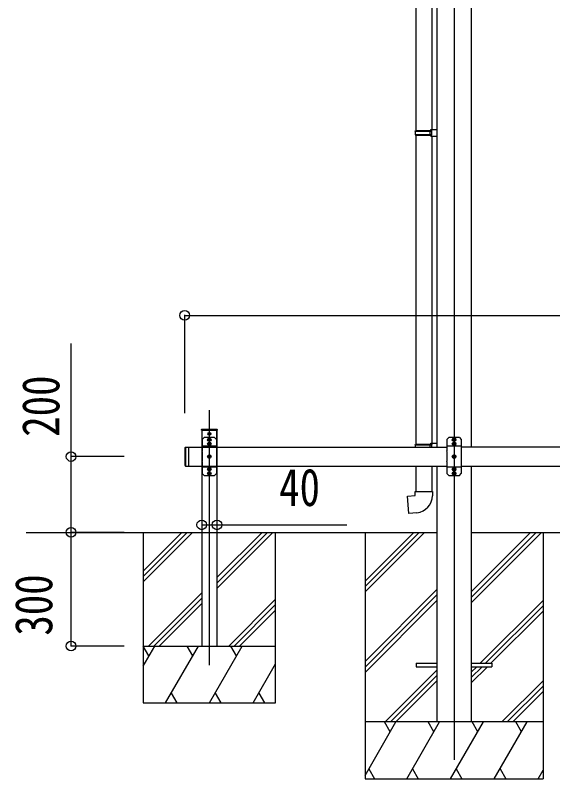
# Model space of a CAD drawing. Units: millimetres, scale not verified. Extents: x -13134 to 13134, y -8911 to 8914.
# Drawn here: x -5597 to -4178, y -4842 to -2828 of the extents above; entities that cross this region are included whole.
import ezdxf
from ezdxf.enums import TextEntityAlignment as Align

# ---------------------------------------------------------------- set-up
doc = ezdxf.new("R2010")
doc.units = ezdxf.units.MM
doc.header["$LTSCALE"] = 40
for name, color, linetype in [('0-4_YKK_12', 2, 'Continuous'), ('0-5_YKK_13', 4, 'Continuous'), ('0-6_YKK_A1', 4, 'Continuous'), ('0-7_YKK_D', 6, 'Continuous')]:
    doc.layers.add(name, color=color, linetype=linetype)
doc.styles.add('ＭＳ ゴシック', font='')
doc.styles.get('ＭＳ ゴシック').set_extended_font_data('MS Gothic')

msp = doc.modelspace()

# ---------------------------------------------------------------- linework, layer by layer
at = {"layer": '0-4_YKK_12'}
for p, q in [((-4438.43, -2098.31), (-4438.43, -4791.88)), ((-5084.63, -4541.88), (-5084.63, -3869.38)), ((-5078.9, -3947.38), (-5090.37, -3947.38)), ((-5088.78, -3931.88), (-5080.48, -3931.88)), ((-5084.63, -3936.03), (-5084.63, -3927.73)), ((-5084.63, -3953.12), (-5084.63, -3941.65)), ((-4432.7, -3947.38), (-4444.17, -3947.38)), ((-4438.43, -3953.12), (-4438.43, -3941.65)), ((-5078.9, -3958.38), (-5090.37, -3958.38)), ((-5084.63, -3964.12), (-5084.63, -3952.65)), ((-4432.7, -3958.38), (-4444.17, -3958.38)), ((-4438.43, -3964.12), (-4438.43, -3952.65)), ((-5084.63, -3997.62), (-5084.63, -3986.15)), ((-4438.43, -3997.62), (-4438.43, -3986.15)), ((-5078.9, -3991.88), (-5090.37, -3991.88)), ((-4432.7, -3991.88), (-4444.17, -3991.88)), ((-5078.9, -4025.38), (-5090.37, -4025.38)), ((-5084.63, -4031.12), (-5084.63, -4019.65)), ((-4432.7, -4025.38), (-4444.17, -4025.38)), ((-4438.43, -4031.12), (-4438.43, -4019.65)), ((-5078.9, -4036.38), (-5090.37, -4036.38)), ((-5084.63, -4042.12), (-5084.63, -4030.65)), ((-4432.7, -4036.38), (-4444.17, -4036.38)), ((-4438.43, -4042.12), (-4438.43, -4030.65))]:
    msp.add_line(p, q, dxfattribs=at)
at = {"layer": '0-5_YKK_13'}
for p, q in [((-4539.63, -2316.45), (-4539.63, -3131.83)), ((-4497.63, -2319.01), (-4497.63, -3129.27)), ((-4541.63, -3133.83), (-4540.63, -3131.83)), ((-4541.63, -3133.83), (-4497.63, -3133.83)), ((-4541.63, -3133.83), (-4541.63, -3141.83)), ((-4541.63, -3141.83), (-4497.63, -3141.83)), ((-4541.63, -3141.83), (-4540.63, -3143.83)), ((-4540.63, -3131.83), (-4497.63, -3131.83)), ((-4502.11, -3133.83), (-4502.54, -3131.83)), ((-4499.63, -3129.33), (-4483.63, -3128.85)), ((-4499.63, -3131.33), (-4499.63, -3129.33)), ((-4499.63, -3131.33), (-4497.63, -3131.33)), ((-4483.63, -3128.85), (-4483.63, -3146.8)), ((-4540.63, -3143.83), (-4497.63, -3143.83)), ((-4539.63, -3143.83), (-4539.63, -3959.2)), ((-4499.63, -3146.33), (-4499.63, -3144.33)), ((-4499.63, -3146.33), (-4483.63, -3146.8)), ((-4497.63, -3146.38), (-4497.63, -3956.64)), ((-5105.13, -3921.88), (-5105.04, -3920.32)), ((-5104.13, -3921.88), (-5105.13, -3921.88)), ((-5104.13, -3921.88), (-5065.13, -3921.88)), ((-5104.04, -3919.38), (-5065.23, -3919.38)), ((-5098.63, -3941.88), (-5103.63, -3946.88)), ((-5103.63, -3946.88), (-5103.63, -3977.17)), ((-5085.35, -3941.88), (-5098.63, -3941.88)), ((-5087.01, -3946.79), (-5085.97, -3946.77)), ((-5086.68, -3931.53), (-5086.68, -3932.23)), ((-5086.68, -3931.53), (-5085.48, -3931.53)), ((-5086.68, -3932.23), (-5085.48, -3932.23)), ((-5085.97, -3946.77), (-5085.36, -3946.65)), ((-5085.24, -3946.04), (-5085.36, -3946.65)), ((-5085.22, -3945), (-5085.24, -3946.04)), ((-5084.98, -3929.83), (-5084.28, -3929.83)), ((-5084.98, -3929.83), (-5084.98, -3931.03)), ((-5084.98, -3932.73), (-5084.98, -3933.93)), ((-5084.98, -3933.93), (-5084.28, -3933.93)), ((-5084.28, -3929.83), (-5084.28, -3931.03)), ((-5084.28, -3932.73), (-5084.28, -3933.93)), ((-5084.04, -3945), (-5084.02, -3946.04)), ((-5084.02, -3946.04), (-5083.9, -3946.65)), ((-5070.63, -3941.88), (-5083.92, -3941.88)), ((-5083.29, -3946.77), (-5083.9, -3946.65)), ((-5083.78, -3931.53), (-5082.58, -3931.53)), ((-5083.78, -3932.23), (-5082.58, -3932.23)), ((-5082.25, -3946.79), (-5083.29, -3946.77)), ((-5082.58, -3931.53), (-5082.58, -3932.23)), ((-5070.63, -3941.88), (-5065.63, -3946.88)), ((-5065.63, -3946.88), (-5065.63, -3977.17)), ((-4452.43, -3941.88), (-4457.43, -3946.88)), ((-4457.43, -3946.88), (-4457.43, -3977.17)), ((-4439.15, -3941.88), (-4452.43, -3941.88)), ((-4440.81, -3946.79), (-4439.77, -3946.77)), ((-4439.77, -3946.77), (-4439.16, -3946.65)), ((-4439.04, -3946.04), (-4439.16, -3946.65)), ((-4439.03, -3945), (-4439.04, -3946.04)), ((-4437.84, -3945), (-4437.82, -3946.04)), ((-4437.82, -3946.04), (-4437.7, -3946.65)), ((-4424.43, -3941.88), (-4437.72, -3941.88)), ((-4437.09, -3946.77), (-4437.7, -3946.65)), ((-4436.05, -3946.79), (-4437.09, -3946.77)), ((-4424.43, -3941.88), (-4419.43, -3946.88)), ((-4419.43, -3946.88), (-4419.43, -3977.17)), ((-5147.63, -3966.88), (-5147.63, -4016.88)), ((-5139.63, -3966.88), (-5139.63, -4016.88)), ((-5065.63, -3964.28), (-5103.63, -3964.28)), ((-5087.01, -3947.97), (-5085.97, -3947.99)), ((-5087.01, -3957.79), (-5085.97, -3957.77)), ((-5087.01, -3958.97), (-5085.97, -3958.99)), ((-5085.97, -3947.99), (-5085.36, -3948.11)), ((-5085.97, -3957.77), (-5085.36, -3957.65)), ((-5085.97, -3958.99), (-5085.36, -3959.11)), ((-5085.24, -3948.72), (-5085.36, -3948.11)), ((-5085.24, -3957.04), (-5085.36, -3957.65)), ((-5085.24, -3959.72), (-5085.36, -3959.11)), ((-5085.22, -3949.76), (-5085.24, -3948.72)), ((-5085.22, -3956), (-5085.24, -3957.04)), ((-5085.22, -3960.76), (-5085.24, -3959.72)), ((-5084.04, -3949.76), (-5084.02, -3948.72)), ((-5084.04, -3956), (-5084.02, -3957.04)), ((-5084.04, -3960.76), (-5084.02, -3959.72)), ((-5084.02, -3948.72), (-5083.9, -3948.11)), ((-5084.02, -3957.04), (-5083.9, -3957.65)), ((-5084.02, -3959.72), (-5083.9, -3959.11)), ((-5083.29, -3947.99), (-5083.9, -3948.11)), ((-5083.29, -3957.77), (-5083.9, -3957.65)), ((-5083.29, -3958.99), (-5083.9, -3959.11)), ((-5082.25, -3947.97), (-5083.29, -3947.99)), ((-5082.25, -3957.79), (-5083.29, -3957.77)), ((-5082.25, -3958.97), (-5083.29, -3958.99)), ((-4541.63, -3961.2), (-4497.63, -3961.2)), ((-4541.63, -3961.2), (-4541.63, -3966.88)), ((-4502.11, -3961.2), (-4502.54, -3959.2)), ((-4502.11, -3961.2), (-4502.11, -3966.88)), ((-4499.63, -3956.7), (-4483.63, -3956.23)), ((-4499.63, -3958.7), (-4499.63, -3956.7)), ((-4499.63, -3958.7), (-4497.63, -3958.7)), ((-4497.63, -3966.88), (-4497.63, -3958.7)), ((-4497.63, -3959.2), (-4497.63, -3959.75)), ((-4419.43, -3964.28), (-4457.43, -3964.28)), ((-4440.81, -3947.97), (-4439.77, -3947.99)), ((-4440.81, -3957.79), (-4439.77, -3957.77)), ((-4440.81, -3958.97), (-4439.77, -3958.99)), ((-4439.77, -3947.99), (-4439.16, -3948.11)), ((-4439.77, -3957.77), (-4439.16, -3957.65)), ((-4439.77, -3958.99), (-4439.16, -3959.11)), ((-4439.04, -3948.72), (-4439.16, -3948.11)), ((-4439.04, -3957.04), (-4439.16, -3957.65)), ((-4439.04, -3959.72), (-4439.16, -3959.11)), ((-4439.03, -3949.76), (-4439.04, -3948.72)), ((-4439.03, -3956), (-4439.04, -3957.04)), ((-4439.03, -3960.76), (-4439.04, -3959.72)), ((-4437.84, -3949.76), (-4437.82, -3948.72)), ((-4437.84, -3956), (-4437.82, -3957.04)), ((-4437.84, -3960.76), (-4437.82, -3959.72)), ((-4437.82, -3948.72), (-4437.7, -3948.11)), ((-4437.82, -3957.04), (-4437.7, -3957.65)), ((-4437.82, -3959.72), (-4437.7, -3959.11)), ((-4437.09, -3947.99), (-4437.7, -3948.11)), ((-4437.09, -3957.77), (-4437.7, -3957.65)), ((-4437.09, -3958.99), (-4437.7, -3959.11)), ((-4436.05, -3947.97), (-4437.09, -3947.99)), ((-4436.05, -3957.79), (-4437.09, -3957.77)), ((-4436.05, -3958.97), (-4437.09, -3958.99)), ((-5149.63, -3968.88), (-5149.63, -4014.88)), ((-5103.63, -3978.6), (-5103.63, -4005.17)), ((-5065.63, -3978.6), (-5065.63, -4005.17)), ((-4457.43, -3978.6), (-4457.43, -4005.17)), ((-4419.43, -3978.6), (-4419.43, -4005.17)), ((-5103.63, -4006.6), (-5103.63, -4036.88)), ((-5087.01, -3991.29), (-5085.97, -3991.27)), ((-5087.01, -3992.47), (-5085.97, -3992.49)), ((-5085.97, -3991.27), (-5085.36, -3991.15)), ((-5085.97, -3992.49), (-5085.36, -3992.61)), ((-5085.24, -3990.54), (-5085.36, -3991.15)), ((-5085.24, -3993.22), (-5085.36, -3992.61)), ((-5085.22, -3989.5), (-5085.24, -3990.54)), ((-5085.22, -3994.26), (-5085.24, -3993.22)), ((-5084.04, -3989.5), (-5084.02, -3990.54)), ((-5084.04, -3994.26), (-5084.02, -3993.22)), ((-5084.02, -3990.54), (-5083.9, -3991.15)), ((-5084.02, -3993.22), (-5083.9, -3992.61)), ((-5083.29, -3991.27), (-5083.9, -3991.15)), ((-5083.29, -3992.49), (-5083.9, -3992.61)), ((-5082.25, -3991.29), (-5083.29, -3991.27)), ((-5082.25, -3992.47), (-5083.29, -3992.49)), ((-5065.63, -4006.6), (-5065.63, -4036.88)), ((-4457.43, -4006.6), (-4457.43, -4036.88)), ((-4440.81, -3991.29), (-4439.77, -3991.27)), ((-4440.81, -3992.47), (-4439.77, -3992.49)), ((-4439.77, -3991.27), (-4439.16, -3991.15)), ((-4439.77, -3992.49), (-4439.16, -3992.61)), ((-4439.04, -3990.54), (-4439.16, -3991.15)), ((-4439.04, -3993.22), (-4439.16, -3992.61)), ((-4439.03, -3989.5), (-4439.04, -3990.54)), ((-4439.03, -3994.26), (-4439.04, -3993.22)), ((-4437.84, -3989.5), (-4437.82, -3990.54)), ((-4437.84, -3994.26), (-4437.82, -3993.22)), ((-4437.82, -3990.54), (-4437.7, -3991.15)), ((-4437.82, -3993.22), (-4437.7, -3992.61)), ((-4437.09, -3991.27), (-4437.7, -3991.15)), ((-4437.09, -3992.49), (-4437.7, -3992.61)), ((-4436.05, -3991.29), (-4437.09, -3991.27)), ((-4436.05, -3992.47), (-4437.09, -3992.49)), ((-4419.43, -4006.6), (-4419.43, -4036.88)), ((-5149.63, -4014.88), (-5147.63, -4016.88)), ((-5147.63, -4016.88), (-5139.63, -4016.88)), ((-5065.63, -4019.48), (-5103.63, -4019.48)), ((-5087.01, -4024.79), (-5085.97, -4024.77)), ((-5087.01, -4025.97), (-5085.97, -4025.99)), ((-5085.97, -4024.77), (-5085.36, -4024.65)), ((-5085.97, -4025.99), (-5085.36, -4026.11)), ((-5085.24, -4024.04), (-5085.36, -4024.65)), ((-5085.24, -4026.72), (-5085.36, -4026.11)), ((-5085.22, -4023), (-5085.24, -4024.04)), ((-5085.22, -4027.76), (-5085.24, -4026.72)), ((-5084.04, -4023), (-5084.02, -4024.04)), ((-5084.04, -4027.76), (-5084.02, -4026.72)), ((-5084.02, -4024.04), (-5083.9, -4024.65)), ((-5084.02, -4026.72), (-5083.9, -4026.11)), ((-5083.29, -4024.77), (-5083.9, -4024.65)), ((-5083.29, -4025.99), (-5083.9, -4026.11)), ((-5082.25, -4024.79), (-5083.29, -4024.77)), ((-5082.25, -4025.97), (-5083.29, -4025.99)), ((-4539.63, -4016.88), (-4539.63, -4084.31)), ((-4497.63, -4016.88), (-4497.63, -4084.31)), ((-4419.43, -4019.48), (-4457.43, -4019.48)), ((-4440.81, -4024.79), (-4439.77, -4024.77)), ((-4440.81, -4025.97), (-4439.77, -4025.99)), ((-4439.77, -4024.77), (-4439.16, -4024.65)), ((-4439.77, -4025.99), (-4439.16, -4026.11)), ((-4439.04, -4024.04), (-4439.16, -4024.65)), ((-4439.04, -4026.72), (-4439.16, -4026.11)), ((-4439.03, -4023), (-4439.04, -4024.04)), ((-4439.03, -4027.76), (-4439.04, -4026.72)), ((-4437.84, -4023), (-4437.82, -4024.04)), ((-4437.84, -4027.76), (-4437.82, -4026.72)), ((-4437.82, -4024.04), (-4437.7, -4024.65)), ((-4437.82, -4026.72), (-4437.7, -4026.11)), ((-4437.09, -4024.77), (-4437.7, -4024.65)), ((-4437.09, -4025.99), (-4437.7, -4026.11)), ((-4436.05, -4024.79), (-4437.09, -4024.77)), ((-4436.05, -4025.97), (-4437.09, -4025.99)), ((-5098.63, -4041.88), (-5103.63, -4036.88)), ((-5098.63, -4041.88), (-5085.35, -4041.88)), ((-5087.01, -4035.79), (-5085.97, -4035.77)), ((-5087.01, -4036.97), (-5085.97, -4036.99)), ((-5085.97, -4035.77), (-5085.36, -4035.65)), ((-5085.97, -4036.99), (-5085.36, -4037.11)), ((-5085.24, -4035.04), (-5085.36, -4035.65)), ((-5085.24, -4037.72), (-5085.36, -4037.11)), ((-5085.22, -4034), (-5085.24, -4035.04)), ((-5085.22, -4038.76), (-5085.24, -4037.72)), ((-5084.04, -4034), (-5084.02, -4035.04)), ((-5084.04, -4038.76), (-5084.02, -4037.72)), ((-5084.02, -4035.04), (-5083.9, -4035.65)), ((-5084.02, -4037.72), (-5083.9, -4037.11)), ((-5083.92, -4041.88), (-5070.63, -4041.88)), ((-5083.29, -4035.77), (-5083.9, -4035.65)), ((-5083.29, -4036.99), (-5083.9, -4037.11)), ((-5082.25, -4035.79), (-5083.29, -4035.77)), ((-5082.25, -4036.97), (-5083.29, -4036.99)), ((-5070.63, -4041.88), (-5065.63, -4036.88)), ((-4452.43, -4041.88), (-4457.43, -4036.88)), ((-4452.43, -4041.88), (-4439.15, -4041.88)), ((-4440.81, -4035.79), (-4439.77, -4035.77)), ((-4440.81, -4036.97), (-4439.77, -4036.99)), ((-4439.77, -4035.77), (-4439.16, -4035.65)), ((-4439.77, -4036.99), (-4439.16, -4037.11)), ((-4439.04, -4035.04), (-4439.16, -4035.65)), ((-4439.04, -4037.72), (-4439.16, -4037.11)), ((-4439.03, -4034), (-4439.04, -4035.04)), ((-4439.03, -4038.76), (-4439.04, -4037.72)), ((-4437.84, -4034), (-4437.82, -4035.04)), ((-4437.84, -4038.76), (-4437.82, -4037.72)), ((-4437.82, -4035.04), (-4437.7, -4035.65)), ((-4437.82, -4037.72), (-4437.7, -4037.11)), ((-4437.72, -4041.88), (-4424.43, -4041.88)), ((-4437.09, -4035.77), (-4437.7, -4035.65)), ((-4437.09, -4036.99), (-4437.7, -4037.11)), ((-4436.05, -4035.79), (-4437.09, -4035.77)), ((-4436.05, -4036.97), (-4437.09, -4036.99)), ((-4424.43, -4041.88), (-4419.43, -4036.88)), ((-4541.63, -4084.31), (-4495.63, -4084.31)), ((-4541.63, -4094.31), (-4541.63, -4084.31)), ((-4495.63, -4084.31), (-4495.63, -4095.23)), ((-4538.63, -4537.38), (-4538.63, -4546.38)), ((-4538.63, -4537.38), (-4483.63, -4537.38)), ((-4538.63, -4546.38), (-4483.63, -4546.38)), ((-4393.23, -4537.38), (-4338.63, -4537.38)), ((-4393.23, -4546.38), (-4338.63, -4546.38)), ((-4338.63, -4537.38), (-4338.63, -4546.38))]:
    msp.add_line(p, q, dxfattribs=at)
for points in [[(-4502.11, -3133.83), (-4502.11, -3141.83), (-4502.54, -3143.83)], [(-4499.63, -3144.33), (-4497.63, -3144.33), (-4497.63, -3131.33)], [(-5064.23, -3920.32), (-5064.13, -3921.88), (-5065.13, -3921.88)], [(-5149.63, -3968.88), (-5147.63, -3966.88), (-5139.63, -3966.88)], [(-4541.63, -3961.2), (-4540.63, -3959.2), (-4497.63, -3959.2)], [(-4536.71, -4140.06), (-4557.55, -4141.88), (-4561.56, -4096.06), (-4541.63, -4094.31)]]:
    msp.add_lwpolyline(points, dxfattribs=at)
for centre, radius in [((-5084.63, -3947.38), 4.74), ((-5084.63, -3931.88), 3.75), ((-4438.43, -3947.38), 4.74), ((-5084.63, -3958.38), 4.74), ((-4438.43, -3958.38), 4.74), ((-5084.63, -3991.88), 4.74), ((-4438.43, -3991.88), 4.74), ((-5084.63, -4025.38), 4.74), ((-4438.43, -4025.38), 4.74), ((-5084.63, -4036.38), 4.74), ((-4438.43, -4036.38), 4.74)]:
    msp.add_circle(centre, radius, dxfattribs=at)
for centre, radius, start, end in [((-5104.04, -3920.38), 1, 90, 176.5), ((-5065.23, -3920.38), 1, 3.5, 90), ((-5084.63, -3947.38), 2.45, 165.9892, 194.0108), ((-5085.48, -3931.03), 0.5, 270, 0), ((-5085.48, -3932.73), 0.5, 0, 90), ((-5084.63, -3941.18), 1, 224.427, 315.573), ((-5084.63, -3947.38), 2.45, 75.9892, 104.0108), ((-5083.78, -3931.03), 0.5, 180, 270), ((-5083.78, -3932.73), 0.5, 90, 180), ((-5084.63, -3947.38), 2.45, 345.9892, 14.0108), ((-4438.43, -3947.38), 2.45, 165.9892, 194.0108), ((-4438.43, -3941.18), 1, 224.427, 315.573), ((-4438.43, -3947.38), 2.45, 75.9892, 104.0108), ((-4438.43, -3947.38), 2.45, 345.9892, 14.0108), ((-5084.63, -3958.38), 2.45, 165.9892, 194.0108), ((-5084.63, -3947.38), 2.45, 255.9892, 284.0108), ((-5084.63, -3958.38), 2.45, 75.9892, 104.0108), ((-5084.63, -3958.38), 2.45, 255.9892, 284.0108), ((-5084.63, -3958.38), 2.45, 345.9892, 14.0108), ((-4438.43, -3958.38), 2.45, 165.9892, 194.0108), ((-4438.43, -3947.38), 2.45, 255.9892, 284.0108), ((-4438.43, -3958.38), 2.45, 75.9892, 104.0108), ((-4438.43, -3958.38), 2.45, 255.9892, 284.0108), ((-4438.43, -3958.38), 2.45, 345.9892, 14.0108), ((-5104.33, -3977.88), 1, 314.427, 45.573), ((-5064.93, -3977.88), 1, 134.427, 225.573), ((-4458.13, -3977.88), 1, 314.427, 45.573), ((-4418.73, -3977.88), 1, 134.427, 225.573), ((-5104.33, -4005.88), 1, 314.427, 45.573), ((-5084.63, -3991.88), 2.45, 165.9892, 194.0108), ((-5084.63, -3991.88), 2.45, 75.9892, 104.0108), ((-5084.63, -3991.88), 2.45, 255.9892, 284.0108), ((-5084.63, -3991.88), 2.45, 345.9892, 14.0108), ((-5064.93, -4005.88), 1, 134.427, 225.573), ((-4458.13, -4005.88), 1, 314.427, 45.573), ((-4438.43, -3991.88), 2.45, 165.9892, 194.0108), ((-4438.43, -3991.88), 2.45, 75.9892, 104.0108), ((-4438.43, -3991.88), 2.45, 255.9892, 284.0108), ((-4438.43, -3991.88), 2.45, 345.9892, 14.0108), ((-4418.73, -4005.88), 1, 134.427, 225.573), ((-5084.63, -4025.38), 2.45, 165.9892, 194.0108), ((-5084.63, -4025.38), 2.45, 75.9892, 104.0108), ((-5084.63, -4025.38), 2.45, 255.9892, 284.0108), ((-5084.63, -4025.38), 2.45, 345.9892, 14.0108), ((-4438.43, -4025.38), 2.45, 165.9892, 194.0108), ((-4438.43, -4025.38), 2.45, 75.9892, 104.0108), ((-4438.43, -4025.38), 2.45, 255.9892, 284.0108), ((-4438.43, -4025.38), 2.45, 345.9892, 14.0108), ((-5084.63, -4036.38), 2.45, 165.9892, 194.0108), ((-5084.63, -4042.58), 1, 44.427, 135.573), ((-5084.63, -4036.38), 2.45, 75.9892, 104.0108), ((-5084.63, -4036.38), 2.45, 255.9892, 284.0108), ((-5084.63, -4036.38), 2.45, 345.9892, 14.0108), ((-4438.43, -4036.38), 2.45, 165.9892, 194.0108), ((-4438.43, -4042.58), 1, 44.427, 135.573), ((-4438.43, -4036.38), 2.45, 75.9892, 104.0108), ((-4438.43, -4036.38), 2.45, 255.9892, 284.0108), ((-4438.43, -4036.38), 2.45, 345.9892, 14.0108), ((-4540.63, -4095.23), 45, 275, 0)]:
    msp.add_arc(centre, radius, start, end, dxfattribs=at)
at = {"layer": '0-6_YKK_A1'}
for p, q in [((-4483.63, -2062.88), (-4483.63, -3966.88)), ((-4393.23, -2062.88), (-4393.23, -3966.88)), ((-5104.63, -3921.88), (-5064.63, -3921.88)), ((-5104.63, -3921.88), (-5104.63, -4491.88)), ((-5064.63, -3947.22), (-5064.63, -3921.88)), ((-5064.63, -3921.88), (-5064.63, -4491.88)), ((-5139.63, -3966.88), (-5139.63, -4016.88)), ((-5139.63, -3966.88), (-4457.43, -3966.88)), ((-3025.43, -3966.88), (-4419.43, -3966.88)), ((-5139.63, -4016.88), (-4457.43, -4016.88)), ((-4483.63, -4016.88), (-4483.63, -4691.88)), ((-4419.43, -4016.88), (-3025.43, -4016.88)), ((-4393.23, -4016.88), (-4393.23, -4691.88)), ((-5568.67, -4191.88), (-4483.63, -4191.88)), ((-5259.63, -4191.88), (-5259.63, -4641.88)), ((-5259.63, -4294.23), (-5157.28, -4191.88)), ((-5259.63, -4308.37), (-5143.14, -4191.88)), ((-5259.63, -4322.51), (-5129, -4191.88)), ((-5064.63, -4339.64), (-4916.87, -4191.88)), ((-5064.63, -4325.5), (-4931.01, -4191.88)), ((-5064.63, -4311.36), (-4945.15, -4191.88)), ((-4909.63, -4641.88), (-4909.63, -4191.88)), ((-4673.63, -4191.88), (-4673.63, -4841.88)), ((-4673.63, -4320.86), (-4544.65, -4191.88)), ((-4673.63, -4335), (-4530.51, -4191.88)), ((-4673.63, -4349.14), (-4516.37, -4191.88)), ((-4393.63, -4377.51), (-4208, -4191.88)), ((-4393.63, -4363.37), (-4222.14, -4191.88)), ((-4393.63, -4349.23), (-4236.28, -4191.88)), ((-4393.63, -4191.88), (-3051.63, -4191.88)), ((-4203.63, -4191.88), (-4203.63, -4841.88)), ((-4673.63, -4532.99), (-4483.63, -4342.99)), ((-5245.15, -4491.88), (-5104.63, -4351.36)), ((-5231.01, -4491.88), (-5104.63, -4365.5)), ((-5033.02, -4491.88), (-4909.63, -4368.49)), ((-4673.63, -4547.13), (-4483.63, -4357.13)), ((-5216.87, -4491.88), (-5104.63, -4379.65)), ((-5018.88, -4491.88), (-4909.63, -4382.64)), ((-4673.63, -4561.27), (-4483.63, -4371.28)), ((-4369.66, -4537.38), (-4203.63, -4371.36)), ((-4355.51, -4537.38), (-4203.63, -4385.5)), ((-5004.74, -4491.88), (-4909.63, -4396.78)), ((-4341.37, -4537.38), (-4203.63, -4399.64)), ((-5259.63, -4545), (-5228.97, -4491.88)), ((-5259.63, -4491.88), (-4909.63, -4491.88)), ((-5243.97, -4517.86), (-5258.97, -4491.88)), ((-5200.1, -4641.88), (-5113.5, -4491.88)), ((-5128.5, -4517.86), (-5143.5, -4491.88)), ((-5104.63, -4491.88), (-5064.63, -4491.88)), ((-5084.63, -4641.88), (-4998.03, -4491.88)), ((-5013.03, -4517.86), (-5028.03, -4491.88)), ((-4969.16, -4641.88), (-4909.63, -4538.78)), ((-4393.23, -4589.24), (-4350.37, -4546.38)), ((-4393.23, -4560.96), (-4378.66, -4546.38)), ((-4393.23, -4575.1), (-4364.51, -4546.38)), ((-4620.39, -4691.88), (-4483.63, -4555.12)), ((-4606.25, -4691.88), (-4483.63, -4569.26)), ((-4592.11, -4691.88), (-4483.63, -4583.41)), ((-4312.02, -4691.88), (-4203.63, -4583.49)), ((-4297.88, -4691.88), (-4203.63, -4597.63)), ((-4283.74, -4691.88), (-4203.63, -4611.77)), ((-5185.1, -4615.9), (-5170.1, -4641.88)), ((-5069.63, -4615.9), (-5054.63, -4641.88)), ((-4954.16, -4615.9), (-4939.16, -4641.88)), ((-5259.63, -4641.88), (-4909.63, -4641.88)), ((-4203.63, -4691.88), (-4673.63, -4691.88)), ((-4673.63, -4833.25), (-4592.01, -4691.88)), ((-4607.01, -4717.86), (-4622.02, -4691.88)), ((-4563.15, -4841.88), (-4476.54, -4691.88)), ((-4491.54, -4717.86), (-4506.54, -4691.88)), ((-4447.68, -4841.88), (-4361.07, -4691.88)), ((-4376.07, -4717.86), (-4391.07, -4691.88)), ((-4332.21, -4841.88), (-4245.6, -4691.88)), ((-4260.6, -4717.86), (-4275.6, -4691.88)), ((-4663.62, -4815.9), (-4648.62, -4841.88)), ((-4548.15, -4815.9), (-4533.15, -4841.88)), ((-4432.68, -4815.9), (-4417.68, -4841.88)), ((-4317.21, -4815.9), (-4302.21, -4841.88)), ((-4216.73, -4841.88), (-4203.63, -4819.18)), ((-4673.63, -4841.88), (-4203.63, -4841.88))]:
    msp.add_line(p, q, dxfattribs=at)
at = {"layer": '0-7_YKK_D'}
for p, q in [((-5149.63, -3877.13), (-5149.63, -3618.38)), ((-5149.63, -3619.38), (-2295.63, -3619.38)), ((-5309.63, -3991.88), (-5450.63, -3991.88)), ((-5309.63, -4191.88), (-5450.63, -4191.88)), ((-5309.63, -4191.88), (-5450.63, -4191.88)), ((-5449.63, -4491.88), (-5449.63, -4191.88)), ((-5309.63, -4491.88), (-5450.63, -4491.88))]:
    msp.add_line(p, q, dxfattribs=at)
for points in [[(-5449.63, -4191.88), (-5449.63, -3991.88), (-5449.63, -3693.68)], [(-5104.63, -4172.09), (-5064.63, -4172.09), (-4721.83, -4172.09)]]:
    msp.add_lwpolyline(points, dxfattribs=at)
for centre in [(-5149.63, -3619.38), (-5449.63, -3991.88), (-5104.63, -4172.09), (-5064.63, -4172.09), (-5449.63, -4191.88), (-5449.63, -4191.88), (-5449.63, -4491.88)]:
    msp.add_circle(centre, 12.75, dxfattribs=at)

# ---------------------------------------------------------------- texts
at = {"layer": '0-7_YKK_D', "style": 'ＭＳ ゴシック', "width": 0.8}
for s, p in [('200', (-5450.83, -3939.68)), ('300', (-5469.63, -4464.28))]:
    msp.add_text(s, height=98.97, rotation=90, dxfattribs=at).set_placement(p, align=Align.BOTTOM_LEFT)
msp.add_text('40', height=98.97, dxfattribs=at).set_placement((-4900.23, -4152.09), align=Align.BOTTOM_LEFT)

doc.saveas('drawing.dxf')
